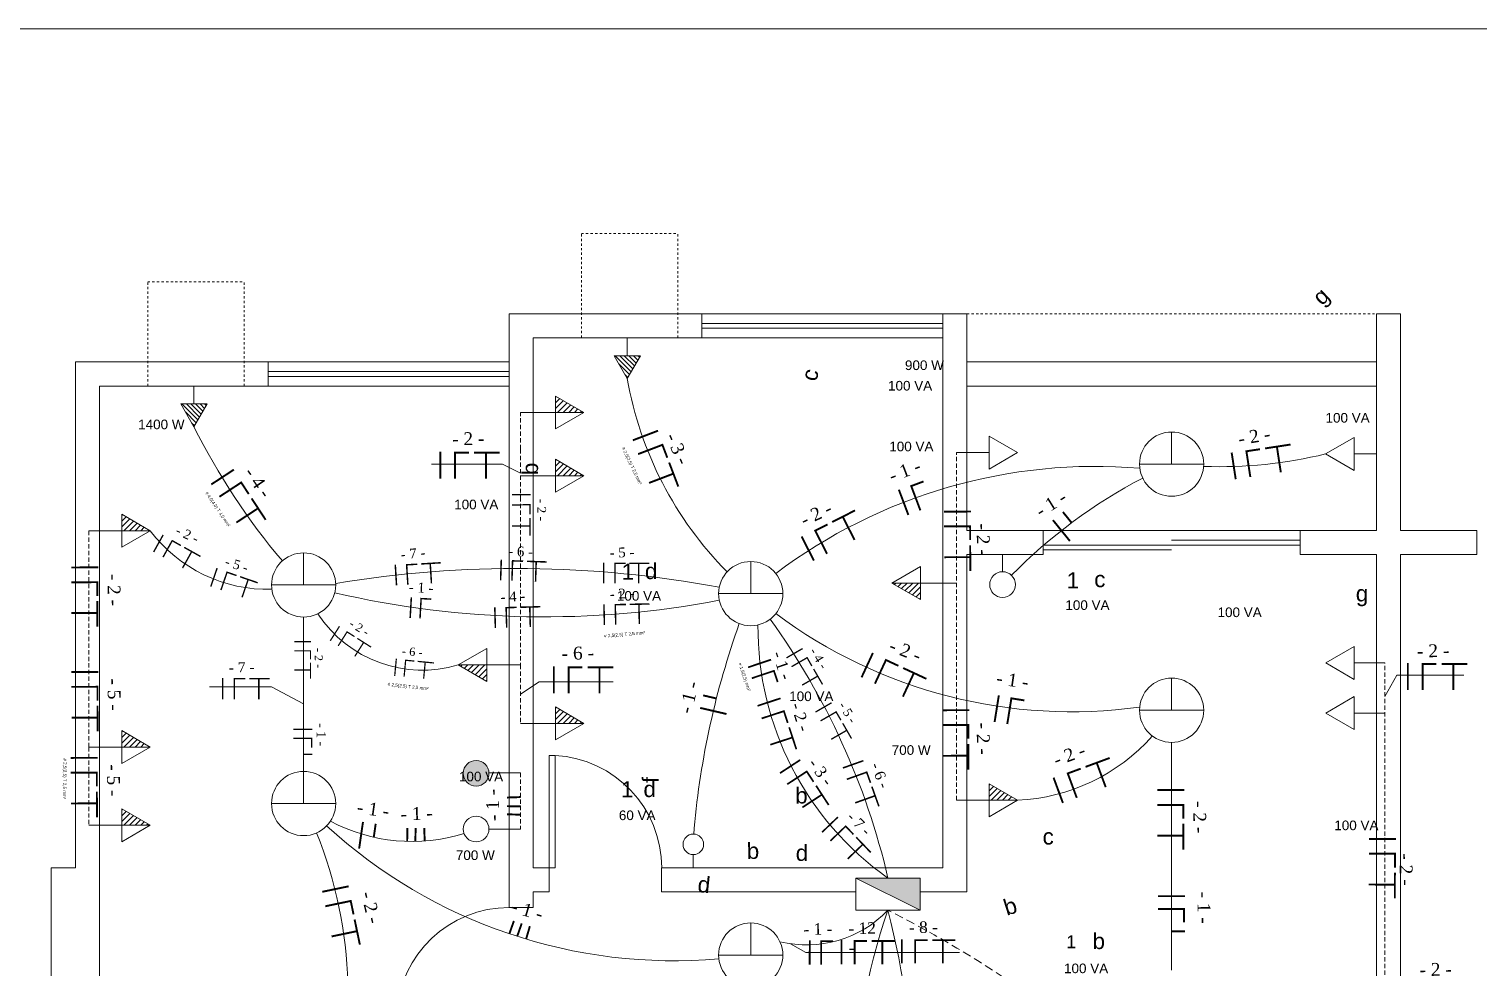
# Model space of a CAD drawing. Header units: millimetres. Extents: x 1661 to 4469, y 2272 to 4832.
# Drawn here: x 1755.9 to 1818.8, y 2440.9 to 2481.6 of the extents above; entities that cross this region are included whole.
import ezdxf

# ---------------------------------------------------------------- set-up
doc = ezdxf.new("R2010")
doc.units = ezdxf.units.MM
doc.header["$LTSCALE"] = 0.25
doc.linetypes.add('DASHED', pattern=[0.75, 0.5, -0.25])
doc.linetypes.add('DASHED2', pattern=[0.375, 0.25, -0.125])
for name, color, linetype in [('3PEÇAS', 7, 'Continuous'), ('_ALVENARIA', 143, 'Continuous'), ('ALVENARIA', 143, 'Continuous'), ('CIRCUITOS', 7, 'Continuous'), ('ESQUADRIAS', 4, 'Continuous'), ('NIVEL', 8, 'Continuous'), ('PEITORIL', 7, 'Continuous'), ('PROJEÇÃO', 8, 'DASHED2')]:
    doc.layers.add(name, color=color, linetype=linetype)
doc.styles.add('ROMANS', font='GOTHIC.TTF')
doc.styles.get("Standard").update_dxf_attribs({"font": 'arial.ttf'})

# ---------------------------------------------------------------- blocks, each defined once
blk = doc.blocks.new('FASNETER')
at = {"layer": 'CIRCUITOS', "const_width": 0.012}
for points in [[(0.006, 0.084), (0.006, -0.084)], [(0.092, 0.078), (0.184, 0.078)], [(0.098, 0.072), (0.098, -0.084)], [(0.216, 0.078), (0.376, 0.078)], [(0.29, 0.072), (0.29, -0.084)]]:
    blk.add_lwpolyline(points, dxfattribs=at)
at = {"layer": 'CIRCUITOS', "lineweight": 15, "style": 'ROMANS'}
for tag, p in [('C', (0.0187, 0.14)), ('B', (0.1975, -0.228))]:
    blk.add_attdef(tag, p, '', height=0.1, dxfattribs=at)

msp = doc.modelspace()

# ---------------------------------------------------------------- hatches: boundary and pattern name
at = {"lineweight": 0, "true_color": 0xffffff}
h = msp.add_hatch(color=7, dxfattribs=at)
h.dxf.hatch_style = 1
h.paths.add_polyline_path([(1775.833, 2449.305, 1), (1774.718, 2449.305, 1)])
at = {"lineweight": 0}
h = msp.add_hatch(color=0, dxfattribs=at)
h.dxf.hatch_style = 1
h.paths.add_polyline_path([(1794.543, 2444.758), (1791.755, 2444.758), (1794.543, 2443.364)])

# ---------------------------------------------------------------- linework, layer by layer
at = {"lineweight": 15}
msp.add_line((1661.278, 2481.618), (1958.278, 2481.618), dxfattribs=at)
at = {"lineweight": 0}
for p, q in [((1781.833, 2467.432), (1781.833, 2468.209)), ((1782.004, 2466.739), (1781.311, 2467.432)), ((1782.076, 2466.864), (1781.508, 2467.432)), ((1782.148, 2466.989), (1781.705, 2467.432)), ((1782.22, 2467.114), (1781.902, 2467.432)), ((1782.292, 2467.239), (1782.1, 2467.432)), ((1782.365, 2467.364), (1782.297, 2467.432)), ((1781.932, 2466.614), (1781.463, 2467.082)), ((1781.859, 2466.489), (1781.733, 2466.616)), ((1763.027, 2465.341), (1763.027, 2466.117)), ((1763.198, 2464.648), (1762.505, 2465.341)), ((1763.271, 2464.773), (1762.703, 2465.341)), ((1763.343, 2464.898), (1762.9, 2465.341)), ((1763.415, 2465.023), (1763.097, 2465.341)), ((1763.487, 2465.148), (1763.294, 2465.341)), ((1763.559, 2465.273), (1763.491, 2465.341)), ((1778.719, 2465.628), (1778.755, 2465.663)), ((1778.719, 2465.381), (1778.911, 2465.573)), ((1778.719, 2465.135), (1779.067, 2465.483)), ((1778.8, 2464.97), (1779.223, 2465.393)), ((1779.047, 2464.97), (1779.38, 2465.302)), ((1763.126, 2464.523), (1762.658, 2464.991)), ((1777.75, 2464.97), (1777.202, 2464.97)), ((1779.956, 2464.97), (1777.75, 2464.97)), ((1779.293, 2464.97), (1779.536, 2465.212)), ((1779.54, 2464.97), (1779.692, 2465.122)), ((1779.786, 2464.97), (1779.848, 2465.032)), ((1763.054, 2464.398), (1762.927, 2464.525)), ((1805.46, 2464.122), (1805.46, 2462.728)), ((1778.719, 2462.883), (1778.755, 2462.919)), ((1778.719, 2462.637), (1778.911, 2462.829)), ((1796.572, 2463.226), (1796.129, 2463.226)), ((1797.537, 2463.226), (1796.572, 2463.226)), ((1813.379, 2463.169), (1814.347, 2463.169)), ((1773.336, 2462.725), (1776.418, 2462.725)), ((1776.418, 2462.725), (1777.202, 2462.335)), ((1777.75, 2462.225), (1777.202, 2462.225)), ((1779.956, 2462.225), (1777.75, 2462.225)), ((1778.719, 2462.391), (1779.067, 2462.738)), ((1778.8, 2462.225), (1779.223, 2462.648)), ((1779.047, 2462.225), (1779.38, 2462.558)), ((1779.293, 2462.225), (1779.536, 2462.468)), ((1779.54, 2462.225), (1779.692, 2462.378)), ((1779.786, 2462.225), (1779.848, 2462.287)), ((1804.065, 2462.728), (1806.854, 2462.728)), ((1759.898, 2460.492), (1759.933, 2460.527)), ((1759.898, 2460.245), (1760.089, 2460.437)), ((1759.898, 2459.999), (1760.246, 2460.347)), ((1759.979, 2459.834), (1760.402, 2460.257)), ((1758.929, 2459.834), (1758.465, 2459.834)), ((1761.134, 2459.834), (1758.929, 2459.834)), ((1760.226, 2459.834), (1760.558, 2460.166)), ((1760.472, 2459.834), (1760.714, 2460.076)), ((1760.718, 2459.834), (1760.871, 2459.986)), ((1767.788, 2458.875), (1767.788, 2457.481)), ((1787.193, 2458.5), (1787.193, 2457.106)), ((1798.121, 2458.056), (1798.121, 2458.798)), ((1766.394, 2457.481), (1769.182, 2457.481)), ((1785.799, 2457.106), (1788.588, 2457.106)), ((1793.321, 2457.567), (1795.526, 2457.567)), ((1793.49, 2457.567), (1793.428, 2457.505)), ((1793.737, 2457.567), (1793.585, 2457.415)), ((1793.983, 2457.567), (1793.741, 2457.325)), ((1794.23, 2457.567), (1793.897, 2457.235)), ((1794.476, 2457.567), (1794.053, 2457.145)), ((1794.557, 2457.402), (1794.21, 2457.054)), ((1794.557, 2457.156), (1794.366, 2456.964)), ((1795.526, 2457.567), (1796.129, 2457.567)), ((1794.557, 2456.909), (1794.522, 2456.874)), ((1774.5, 2454.009), (1776.705, 2454.009)), ((1774.669, 2454.009), (1774.607, 2453.947)), ((1774.916, 2454.009), (1774.763, 2453.857)), ((1775.162, 2454.009), (1774.92, 2453.767)), ((1775.408, 2454.009), (1775.076, 2453.677)), ((1775.655, 2454.009), (1775.232, 2453.587)), ((1776.705, 2454.009), (1777.202, 2454.009)), ((1813.386, 2454.099), (1814.351, 2454.099)), ((1814.351, 2454.099), (1814.709, 2454.099)), ((1775.736, 2453.844), (1775.388, 2453.496)), ((1775.736, 2453.598), (1775.545, 2453.406)), ((1775.736, 2453.351), (1775.701, 2453.316)), ((1805.46, 2453.437), (1805.46, 2452.043)), ((1815.238, 2453.56), (1814.709, 2452.644)), ((1815.238, 2453.56), (1818.148, 2453.56)), ((1763.707, 2453.053), (1766.398, 2453.053)), ((1766.398, 2453.053), (1767.788, 2452.324)), ((1778.006, 2453.276), (1777.202, 2452.74)), ((1778.006, 2453.276), (1781.216, 2453.276)), ((1778.719, 2452.129), (1778.755, 2452.164)), ((1778.719, 2451.882), (1778.911, 2452.074)), ((1777.75, 2451.471), (1777.202, 2451.471)), ((1779.956, 2451.471), (1777.75, 2451.471)), ((1778.719, 2451.636), (1779.067, 2451.984)), ((1778.8, 2451.471), (1779.223, 2451.894)), ((1779.047, 2451.471), (1779.38, 2451.803)), ((1779.293, 2451.471), (1779.536, 2451.713)), ((1779.54, 2451.471), (1779.692, 2451.623)), ((1779.786, 2451.471), (1779.848, 2451.533)), ((1804.065, 2452.043), (1806.854, 2452.043)), ((1813.382, 2451.92), (1814.347, 2451.92)), ((1814.347, 2451.92), (1814.709, 2451.92)), ((1759.898, 2451.102), (1759.933, 2451.137)), ((1759.898, 2450.855), (1760.089, 2451.047)), ((1759.898, 2450.609), (1760.246, 2450.957)), ((1759.979, 2450.443), (1760.402, 2450.866)), ((1758.929, 2450.443), (1758.465, 2450.443)), ((1761.134, 2450.443), (1758.929, 2450.443)), ((1760.226, 2450.443), (1760.558, 2450.776)), ((1760.472, 2450.443), (1760.714, 2450.686)), ((1760.718, 2450.443), (1760.871, 2450.596)), ((1767.788, 2449.387), (1767.788, 2447.993)), ((1775.833, 2449.325), (1776.705, 2449.325)), ((1797.54, 2448.795), (1797.576, 2448.83)), ((1797.54, 2448.549), (1797.732, 2448.74)), ((1797.54, 2448.302), (1797.888, 2448.65)), ((1797.622, 2448.137), (1798.045, 2448.56)), ((1797.868, 2448.137), (1798.201, 2448.469)), ((1798.115, 2448.137), (1798.357, 2448.379)), ((1798.361, 2448.137), (1798.513, 2448.289)), ((1759.898, 2447.707), (1759.933, 2447.742)), ((1766.394, 2447.993), (1769.182, 2447.993)), ((1796.572, 2448.137), (1796.129, 2448.137)), ((1798.777, 2448.137), (1796.572, 2448.137)), ((1758.929, 2447.049), (1758.465, 2447.049)), ((1761.134, 2447.049), (1758.929, 2447.049)), ((1759.898, 2447.46), (1760.089, 2447.652)), ((1759.898, 2447.214), (1760.246, 2447.562)), ((1759.979, 2447.049), (1760.402, 2447.472)), ((1760.226, 2447.049), (1760.558, 2447.381)), ((1760.472, 2447.049), (1760.714, 2447.291)), ((1760.718, 2447.049), (1760.871, 2447.201)), ((1760.965, 2447.049), (1761.027, 2447.111)), ((1775.833, 2446.886), (1776.705, 2446.886)), ((1784.701, 2445.776), (1784.701, 2445.205)), ((1791.755, 2444.758), (1794.543, 2443.364)), ((1787.193, 2442.811), (1787.193, 2441.417)), ((1785.799, 2441.417), (1788.588, 2441.417)), ((1789.584, 2441.52), (1788.912, 2441.908)), ((1789.584, 2441.52), (1794.245, 2441.52)), ((1794.245, 2441.52), (1795.84, 2441.52)), ((1795.84, 2441.52), (1796.255, 2441.52))]:
    msp.add_line(p, q, dxfattribs=at)
at = {"color": 6, "linetype": 'DASHED2', "lineweight": 0, "ltscale": 3}
for p, q in [((1777.202, 2463.378), (1777.202, 2464.97)), ((1777.202, 2463.378), (1777.202, 2461.292)), ((1796.129, 2450.775), (1796.129, 2463.226)), ((1777.202, 2461.292), (1777.202, 2454.009)), ((1758.465, 2450.443), (1758.465, 2459.834)), ((1777.202, 2454.009), (1777.202, 2451.471)), ((1814.709, 2439.986), (1814.709, 2454.099)), ((1758.465, 2450.443), (1758.465, 2447.049)), ((1796.129, 2448.137), (1796.129, 2450.775)), ((1777.202, 2449.325), (1777.202, 2446.886))]:
    msp.add_line(p, q, dxfattribs=at)
at = {"color": 7, "lineweight": 0, "true_color": 0xffffff}
for p, q in [((1798.121, 2458.056), (1798.121, 2458.798)), ((1784.701, 2445.776), (1784.701, 2445.205))]:
    msp.add_line(p, q, dxfattribs=at)
at = {"color": 6, "lineweight": 0}
for p, q in [((1767.788, 2456.086), (1767.788, 2449.387)), ((1805.46, 2450.649), (1805.46, 2440.765))]:
    msp.add_line(p, q, dxfattribs=at)
at = {"lineweight": 0}
for points in [[(1782.404, 2467.432), (1781.262, 2467.432), (1781.833, 2466.443)], [(1763.598, 2465.341), (1762.456, 2465.341), (1763.027, 2464.351)], [(1778.719, 2465.684), (1778.719, 2464.256), (1779.956, 2464.97)], [(1797.537, 2463.94), (1797.537, 2462.512), (1798.773, 2463.226)], [(1813.379, 2462.455), (1813.379, 2463.883), (1812.142, 2463.169)], [(1778.719, 2462.939), (1778.719, 2461.511), (1779.956, 2462.225)], [(1759.898, 2460.548), (1759.898, 2459.12), (1761.134, 2459.834)], [(1794.557, 2456.854), (1794.557, 2458.281), (1793.321, 2457.567)], [(1775.736, 2453.296), (1775.736, 2454.723), (1774.5, 2454.009)], [(1813.386, 2453.385), (1813.386, 2454.813), (1812.15, 2454.099)], [(1778.719, 2452.185), (1778.719, 2450.757), (1779.956, 2451.471)], [(1813.382, 2451.206), (1813.382, 2452.634), (1812.146, 2451.92)], [(1759.898, 2451.157), (1759.898, 2449.73), (1761.134, 2450.443)], [(1797.54, 2448.851), (1797.54, 2447.423), (1798.777, 2448.137)], [(1759.898, 2447.763), (1759.898, 2446.335), (1761.134, 2447.049)], [(1791.755, 2444.758), (1791.755, 2444.758), (1791.755, 2443.364), (1791.755, 2443.364)], [(1791.755, 2444.758), (1794.543, 2444.758), (1794.543, 2444.758), (1791.755, 2444.758)], [(1794.543, 2443.364), (1794.543, 2443.364), (1794.543, 2444.758), (1794.543, 2444.758)], [(1791.755, 2443.364), (1794.543, 2443.364), (1794.543, 2443.364), (1791.755, 2443.364)]]:
    msp.add_lwpolyline(points, close=True, dxfattribs=at)
at = {"color": 6, "lineweight": 0}
msp.add_lwpolyline([(1784.738, 2446.917), (1784.725, 2446.667)], dxfattribs=at)
at = {"color": 7, "lineweight": 0, "true_color": 0xffffff}
for centre, radius in [((1805.46, 2462.728), 1.394), ((1767.788, 2457.481), 1.394), ((1787.193, 2457.106), 1.394), ((1798.121, 2457.498), 0.558), ((1805.46, 2452.043), 1.394), ((1784.701, 2446.222), 0.446), ((1787.193, 2441.417), 1.394)]:
    msp.add_circle(centre, radius, dxfattribs=at)
at = {"lineweight": 0}
for centre, radius in [((1805.46, 2462.728), 1.394), ((1767.788, 2457.481), 1.394), ((1787.193, 2457.106), 1.394), ((1798.121, 2457.498), 0.558), ((1805.46, 2452.043), 1.394), ((1775.275, 2449.305), 0.558), ((1767.788, 2447.993), 1.394), ((1775.275, 2446.886), 0.558), ((1784.701, 2446.222), 0.446), ((1787.193, 2441.417), 1.394)]:
    msp.add_circle(centre, radius, dxfattribs=at)
at = {"color": 6, "lineweight": 0}
for centre, radius, start, end in [((1797.399, 2469.173), 15.804, 189.94909, 224.72118), ((1789.437, 2477.566), 29.531, 206.58302, 220.15083), ((1807.538, 2482.085), 19.468, 267.97397, 283.67872), ((1802.162, 2439.583), 23.046, 85.234, 127.03778), ((1814.686, 2442.02), 22.67, 117.53927, 135.53387), ((1766.241, 2463.69), 6.399, 217.05558, 271.48431), ((1777.032, 2410.389), 47.81, 79.39967, 99.45159), ((1778.243, 2496.303), 40.205, 256.91431, 280.87546), ((1772.95, 2459.236), 5.452, 213.47679, 286.51889), ((1762.741, 2437.702), 31.216, 13.06516, 35.87547), ((1801.105, 2473.407), 21.43, 233.24981, 277.96051), ((1820.467, 2443.699), 35.873, 160.27969, 174.85232), ((1800.838, 2455.649), 13.332, 179.5766, 234.77871), ((1798.397, 2456.456), 8.328, 272.61618, 318.399), ((1772.481, 2453.863), 7.516, 242.00206, 287.5712), ((1750.695, 2439.653), 19.02, 341.44216, 21.80908), ((1783.859, 2463.498), 22.331, 227.55046, 275.00908), ((1789.62, 2446.739), 4.883, 256.27612, 316.27612), ((1816.707, 2435.097), 24.966, 160.6629, 200.13759), ((1751.025, 2432.803), 43.428, 351.76571, 14.07421)]:
    msp.add_arc(centre, radius, start, end, dxfattribs=at)
at = {"color": 7, "lineweight": 0}
for start, end in [(0, 180), (180, 0)]:
    msp.add_arc((1775.275, 2449.305), 0.558, start, end, dxfattribs=at)
at = {"color": 6, "linetype": 'DASHED', "lineweight": 0, "ltscale": 3}
msp.add_arc((1770.717, 2398.943), 49.764, 21.56899, 63.20674, dxfattribs=at)
at = {"layer": '3PEÇAS', "color": 7, "lineweight": 0, "true_color": 0xffffff}
for p, q in [((1775.833, 2449.325), (1776.705, 2449.325)), ((1775.833, 2446.886), (1776.705, 2446.886))]:
    msp.add_line(p, q, dxfattribs=at)
at = {"layer": '3PEÇAS', "lineweight": 0}
for p, q in [((1776.705, 2449.325), (1777.202, 2449.325)), ((1776.705, 2446.886), (1777.202, 2446.886))]:
    msp.add_line(p, q, dxfattribs=at)
at = {"layer": '3PEÇAS', "color": 7, "lineweight": 0, "true_color": 0xffffff}
for centre, radius in [((1767.788, 2447.993), 1.394), ((1775.275, 2446.886), 0.558)]:
    msp.add_circle(centre, radius, dxfattribs=at)
at = {"layer": '_ALVENARIA', "lineweight": 0}
for p, q in [((1776.705, 2443.48), (1776.705, 2469.254)), ((1776.705, 2469.254), (1785.07, 2469.254)), ((1795.526, 2445.205), (1795.526, 2469.254)), ((1796.572, 2469.254), (1795.526, 2469.254)), ((1796.572, 2459.844), (1796.572, 2469.254)), ((1814.347, 2469.254), (1814.347, 2459.844)), ((1814.347, 2469.254), (1815.393, 2469.254)), ((1815.393, 2469.254), (1815.393, 2459.844)), ((1777.75, 2445.205), (1777.75, 2468.209)), ((1777.75, 2468.209), (1785.07, 2468.209)), ((1757.884, 2467.163), (1757.884, 2445.205)), ((1766.249, 2467.163), (1757.884, 2467.163)), ((1758.929, 2466.117), (1758.929, 2437.92)), ((1758.929, 2466.117), (1766.249, 2466.117)), ((1796.572, 2459.844), (1799.883, 2459.844)), ((1814.347, 2459.844), (1811.036, 2459.844)), ((1815.393, 2459.844), (1818.704, 2459.844)), ((1796.572, 2444.159), (1796.572, 2458.798)), ((1796.572, 2458.798), (1799.883, 2458.798)), ((1814.347, 2458.798), (1811.036, 2458.798)), ((1814.347, 2458.798), (1814.347, 2428.475)), ((1815.393, 2458.798), (1815.393, 2428.475)), ((1815.393, 2458.798), (1818.704, 2458.798)), ((1756.838, 2445.205), (1757.884, 2445.205)), ((1777.75, 2445.205), (1778.448, 2445.205)), ((1783.327, 2445.205), (1795.526, 2445.205)), ((1777.75, 2443.48), (1777.75, 2444.159)), ((1777.75, 2444.159), (1778.448, 2444.159)), ((1783.327, 2444.159), (1786.938, 2444.159)), ((1786.938, 2444.159), (1791.755, 2444.159)), ((1794.558, 2444.159), (1796.572, 2444.159))]:
    msp.add_line(p, q, dxfattribs=at)
at = {"layer": 'ALVENARIA', "lineweight": 0}
for p, q in [((1785.07, 2469.254), (1785.07, 2468.209)), ((1766.249, 2467.163), (1766.249, 2466.117)), ((1799.883, 2459.844), (1799.883, 2458.798)), ((1811.036, 2459.844), (1811.036, 2458.798)), ((1818.704, 2459.844), (1818.704, 2458.798)), ((1756.838, 2440.325), (1756.838, 2445.205)), ((1778.448, 2445.205), (1778.448, 2444.159)), ((1783.327, 2445.205), (1783.327, 2444.159)), ((1777.75, 2443.48), (1776.705, 2443.48))]:
    msp.add_line(p, q, dxfattribs=at)
at = {"layer": 'CIRCUITOS', "lineweight": 0}
for points, const_width in [([(1793.622, 2461.618), (1794.034, 2460.522)], 0.0837), ([(1794.144, 2461.814), (1794.556, 2460.718)], 0.0837), ([(1794.172, 2461.78), (1794.694, 2461.976)], 0.0837), ([(1800.307, 2460.299), (1801.045, 2459.389)], 0.0837), ([(1800.741, 2460.65), (1801.109, 2460.195)], 0.0837), ([(1772.463, 2456.947), (1772.412, 2456.051)], 0.0641), ([(1772.89, 2456.923), (1772.839, 2456.027)], 0.0641), ([(1772.898, 2456.89), (1773.325, 2456.866)], 0.0641), ([(1788.076, 2454.241), (1787.079, 2453.906)], 0.0751), ([(1788.235, 2453.766), (1787.239, 2453.431)], 0.0751), ([(1788.203, 2453.742), (1788.363, 2453.268)], 0.0751), ([(1785.127, 2452.689), (1785.697, 2452.556)], 0.0837), ([(1797.961, 2452.69), (1797.777, 2451.533)], 0.0837), ([(1785, 2452.146), (1786.141, 2451.88)], 0.0837), ([(1798.512, 2452.602), (1798.327, 2451.445)], 0.0837), ([(1798.519, 2452.558), (1799.07, 2452.47)], 0.0837), ([(1768.172, 2451.22), (1767.348, 2451.221)], 0.0589), ([(1768.172, 2450.827), (1767.347, 2450.828)], 0.0589), ([(1768.142, 2450.818), (1768.142, 2450.425)], 0.0589), ([(1768.17, 2450.13), (1767.758, 2450.128)], 0.0589), ([(1776.617, 2448.253), (1777.202, 2448.274)], 0.0837), ([(1776.617, 2447.88), (1777.202, 2447.868)], 0.0837), ([(1770.365, 2447.196), (1770.197, 2446.037)], 0.0837), ([(1770.917, 2447.115), (1770.833, 2446.536)], 0.0837), ([(1776.621, 2447.524), (1777.206, 2447.511)], 0.0837), ([(1772.294, 2446.931), (1772.281, 2446.346)], 0.0837), ([(1772.65, 2446.936), (1772.637, 2446.35)], 0.0837), ([(1773.022, 2446.936), (1773.044, 2446.35)], 0.0837), ([(1806.04, 2443.973), (1804.869, 2443.973)], 0.0837), ([(1806.04, 2443.415), (1804.869, 2443.415)], 0.0837), ([(1805.998, 2443.401), (1805.998, 2442.843)], 0.0837), ([(1776.915, 2442.896), (1776.719, 2442.345)], 0.0837), ([(1777.254, 2442.788), (1777.059, 2442.237)], 0.0837), ([(1777.608, 2442.671), (1777.444, 2442.109)], 0.0837), ([(1789.753, 2442.056), (1789.751, 2441.005)], 0.0751), ([(1790.254, 2442.054), (1790.251, 2441.003)], 0.0751), ([(1790.266, 2442.017), (1790.767, 2442.016)], 0.0751), ([(1806.045, 2442.448), (1805.46, 2442.451)], 0.0837)]:
    msp.add_lwpolyline(points, dxfattribs=dict(at, const_width=const_width))
at = {"layer": 'ESQUADRIAS', "lineweight": 0}
for p, q in [((1785.07, 2468.836), (1795.526, 2468.836)), ((1785.07, 2468.627), (1795.526, 2468.627)), ((1766.249, 2466.745), (1776.705, 2466.745)), ((1766.249, 2466.536), (1776.705, 2466.536)), ((1811.036, 2459.216), (1799.883, 2459.216)), ((1805.46, 2459.007), (1799.883, 2459.007)), ((1811.036, 2459.425), (1805.46, 2459.425)), ((1778.448, 2445.205), (1778.448, 2450.084)), ((1778.448, 2450.084), (1778.709, 2450.084)), ((1778.709, 2450.084), (1778.709, 2445.205)), ((1778.709, 2445.205), (1778.448, 2445.205))]:
    msp.add_line(p, q, dxfattribs=at)
at = {"layer": 'ESQUADRIAS', "color": 1, "lineweight": 0}
for centre, start, end in [((1778.448, 2445.205), 0, 86.92911), ((1776.705, 2438.6), 90, 176.92911)]:
    msp.add_arc(centre, 4.88, start, end, dxfattribs=at)
at = {"layer": 'NIVEL', "lineweight": 0}
msp.add_line((1811.036, 2459.844), (1799.883, 2459.844), dxfattribs=at)
at = {"layer": 'PEITORIL', "lineweight": 0}
for p, q in [((1785.07, 2469.254), (1795.526, 2469.254)), ((1785.07, 2468.209), (1795.526, 2468.209)), ((1766.249, 2467.163), (1776.705, 2467.163)), ((1814.347, 2467.163), (1796.572, 2467.163)), ((1766.249, 2466.117), (1776.705, 2466.117)), ((1814.347, 2466.117), (1796.572, 2466.117))]:
    msp.add_line(p, q, dxfattribs=at)
at = {"layer": 'PROJEÇÃO', "lineweight": 0, "ltscale": 0.5}
for p, q in [((1779.842, 2468.209), (1779.842, 2472.74)), ((1779.842, 2472.74), (1784.024, 2472.74)), ((1784.024, 2468.209), (1784.024, 2472.74)), ((1761.02, 2466.117), (1761.02, 2470.648)), ((1761.02, 2470.648), (1765.203, 2470.648)), ((1765.203, 2466.117), (1765.203, 2470.648)), ((1796.572, 2469.254), (1814.347, 2469.254))]:
    msp.add_line(p, q, dxfattribs=at)

# ---------------------------------------------------------------- block references
at = {"lineweight": 0}
for p, xscale, yscale, zscale, rotation in [((1782.608, 2464.009), 6.970845982612929, 6.970845982612929, 6.970845982612929, 290.8577326081599), ((1808.112, 2462.645), 6.970845982612929, 6.970845982612929, 6.970845982612929, 8.669487796860128), ((1773.678, 2462.682), 6.970845982612929, 6.970845982612929, 6.970845982612929, 0.005785280904053362), ((1764.249, 2462.203), 6.970845982612928, 6.970845982612928, 6.970845982612928, 303.2377466773098), ((1777.233, 2461.431), 4.803677387915226, 4.803677387915226, 4.803677387915226, 270.1647680140792), ((1789.63, 2459.045), 6.970845982612929, 6.970845982612929, 6.970845982612929, 26.9461759232649), ((1796.169, 2460.71), 6.970845982612931, 6.970845982612931, 6.970845982612931, 270.1729176631985), ((1761.46, 2459.301), 5.052363311932946, 5.052363311932946, 5.052363311932946, 330.8607305930745), ((1771.762, 2457.907), 5.342883654309187, 5.342883654309187, 5.342883654309187, 3.519563488574037), ((1776.32, 2458.129), 5.342883654309188, 5.342883654309188, 5.342883654309188, 358.1356326002118), ((1780.777, 2458.001), 5.342883654309186, 5.342883654309186, 5.342883654309186, 0.005785280904053362), ((1758.289, 2458.284), 6.970845982612928, 6.970845982612928, 6.970845982612928, 270.1647680140792), ((1763.868, 2457.822), 5.052363311932944, 5.052363311932944, 5.052363311932944, 341.0503198134857), ((1776.065, 2456.066), 5.342883654309189, 5.342883654309189, 5.342883654309189, 1.575233756691841), ((1780.8, 2456.198), 5.342883654309193, 5.342883654309193, 5.342883654309193, 1.26354121788399), ((1769.121, 2455.386), 4.444351951186064, 4.444351951186064, 4.444351951186064, 327.5649534096244), ((1767.745, 2455.048), 4.342125015347988, 4.342125015347988, 4.342125015347988, 270.1647680140792), ((1789.079, 2454.544), 4.80730243600382, 4.80730243600382, 4.80730243600382, 300.0057852809249), ((1792.212, 2454.019), 6.970845982612929, 6.970845982612929, 6.970845982612929, 335.0597622194643), ((1771.75, 2453.91), 4.444351951186066, 4.444351951186066, 4.444351951186066, 354.5328925107391), ((1778.607, 2453.359), 6.970845982612929, 6.970845982612929, 6.970845982612929, 0.005785280904053362), ((1815.669, 2453.502), 6.970845982612929, 6.970845982612929, 6.970845982612929, 0.005785280904053362), ((1758.295, 2453.743), 6.970845982612928, 6.970845982612928, 6.970845982612928, 270.1647680140792), ((1764.243, 2452.983), 5.518921933391493, 5.518921933391493, 5.518921933391493, 0.005785280904053363), ((1787.977, 2452.434), 6.255034685181242, 6.255034685181242, 6.255034685181242, 288.1444380580016), ((1790.339, 2452.192), 4.807302436003821, 4.807302436003821, 4.807302436003821, 300.0057852810379), ((1796.088, 2452.088), 6.970845982612928, 6.970845982612928, 6.970845982612928, 270.1647680140792), ((1758.266, 2450.019), 6.970845982612928, 6.970845982612928, 6.970845982612928, 270.1647680140792), ((1788.881, 2449.631), 6.255034685181238, 6.255034685181238, 6.255034685181238, 303.1959342531628), ((1791.626, 2449.727), 5.650806994689934, 5.650806994689934, 5.650806994689934, 289.6153949366543), ((1800.5, 2448.553), 6.970845982612929, 6.970845982612929, 6.970845982612929, 20.27483838419582), ((1805.428, 2448.618), 6.970845982612929, 6.970845982612929, 6.970845982612929, 270.0251207895321), ((1790.611, 2447.103), 5.650806994689934, 5.650806994689934, 5.650806994689934, 313.7569483072642), ((1814.609, 2446.498), 6.970845982612932, 6.970845982612932, 6.970845982612932, 269.8682954211855), ((1769.161, 2444.322), 6.970845982612929, 6.970845982612929, 6.970845982612929, 281.7863110618763), ((1791.091, 2441.538), 6.255854779131289, 6.255854779131289, 6.255854779131289, 0.005785280904053362), ((1793.717, 2441.579), 6.255854779131289, 6.255854779131289, 6.255854779131289, 0.005785280904053362)]:
    msp.add_blockref('FASNETER', p, dxfattribs=dict(at, xscale=xscale, yscale=yscale, zscale=zscale, rotation=rotation))

# ---------------------------------------------------------------- texts
note = msp.add_mtext_dynamic_manual_height_columns('{\\H0.05x;g\\P}', width=2, gutter_width=12.5, heights=[0.102, 0], dxfattribs=dict(at, insert=(1801.011, 2460.074), char_height=13.9417, attachment_point=1, rotation=43.65104))
for column, words in zip(note.columns.linked_columns, ['\\P']):
    column.text = words
note = msp.add_mtext_dynamic_manual_height_columns('900 W\\P', width=2, gutter_width=12.5, heights=[0.102, 0], dxfattribs=dict(at, insert=(1779.387, 2467.23), char_height=0.4183, attachment_point=1))
note = msp.add_mtext_dynamic_manual_height_columns('{\\H0.05x;c\\P}', width=2, gutter_width=12.5, heights=[0.102, 0], dxfattribs=dict(at, insert=(1785.751, 2452.412), char_height=13.9417, attachment_point=1, rotation=75.58017))
for column, words in zip(note.columns.linked_columns, ['\\P']):
    column.text = words
note = msp.add_mtext_dynamic_manual_height_columns('100 VA\\P', width=2, gutter_width=12.5, heights=[0.102, 0], dxfattribs=dict(at, insert=(1778.652, 2466.34), char_height=0.4183, attachment_point=1))
at = {"lineweight": 0, "insert": (1760.606, 2464.66), "char_height": 0.4183, "attachment_point": 1}
msp.add_mtext_dynamic_manual_height_columns('1400 W', width=2, gutter_width=12.5, heights=[0.102], dxfattribs=at)
at = {"lineweight": 0}
note = msp.add_mtext_dynamic_manual_height_columns('100 VA\\P', width=2, gutter_width=12.5, heights=[0.102, 0], dxfattribs=dict(at, insert=(1797.639, 2464.947), char_height=0.4183, attachment_point=1))
at = {"lineweight": 0, "attachment_point": 1}
for s, insert, char_height, rotation in [('{\\fTimes New Roman|b0|i0|c0|p18;- 2 -}', (1774.226, 2464.097), 0.55767, 1.25696), ('{\\fTimes New Roman|b0|i0|c0|p18;- 2 -}', (1808.303, 2464.093), 0.55767, 9.8152), ('{\\fTimes New Roman|b0|i0|c0|p18;- 3 -}', (1783.999, 2464.153), 0.55767, 293.59996), ('{\\fTimes New Roman|b0|i0|c0|p18;- 4 -}', (1765.649, 2462.674), 0.55767, 304.46948), ('{\\fTimes New Roman|b0|i0|c0|p18;- 1 -}', (1793.121, 2462.454), 0.55767, 20.86737), ('{\\fTimes New Roman|b0|i0|c0|p18;- 2 -}', (1778.301, 2461.227), 0.38429, 271.25696), ('{\\fTimes New Roman|b0|i0|c0|p18;- 1 -}', (1799.477, 2460.87), 0.55767, 32.03002), ('{\\fTimes New Roman|b0|i0|c0|p18;- 2 -}', (1789.275, 2460.519), 0.55767, 25.41315), ('{\\fTimes New Roman|b0|i0|c0|p18;- 2 -}', (1762.366, 2460.074), 0.40419, 335.06317), ('{\\fTimes New Roman|b0|i0|c0|p18;- 2 -}', (1797.55, 2460.16), 0.55767, 271.25696), ('{\\fTimes New Roman|b0|i0|c0|p18;- 7 -}', (1771.98, 2459.018), 0.42743, 4.7513), ('{\\fTimes New Roman|b0|i0|c0|p18;- 6 -}', (1776.677, 2459.169), 0.42743, 358.05958), ('{\\fTimes New Roman|b0|i0|c0|p18;- 5 -}', (1781.064, 2459.097), 0.42743, 1.23752), ('{\\fTimes New Roman|b0|i0|c0|p18;- 5 -}', (1764.461, 2458.714), 0.40419, 342.28206), ('{\\fTimes New Roman|b0|i0|c0|p18;- 2 -}', (1759.825, 2457.974), 0.55767, 271.25696), ('{\\fTimes New Roman|b0|i0|c0|p18;- 1 -}', (1772.363, 2457.607), 0.42743, 357.33773), ('{\\fTimes New Roman|b0|i0|c0|p18;- 4 -}', (1776.322, 2457.169), 0.42743, 2.80697), ('{\\fTimes New Roman|b0|i0|c0|p18;- 2 -}', (1781.062, 2457.299), 0.42743, 2.49528), ('{\\fTimes New Roman|b0|i0|c0|p18;- 2 -}', (1769.916, 2456.013), 0.35555, 329.0221), ('{\\fTimes New Roman|b0|i0|c0|p18;- 2 -}', (1768.611, 2454.75), 0.34737, 271.25696), ('{\\fTimes New Roman|b0|i0|c0|p18;- 6 -}', (1772.074, 2454.795), 0.35555, 355.76463), ('{\\fTimes New Roman|b0|i0|c0|p18;- 6 -}', (1778.981, 2454.789), 0.55767, 1.23752), ('{\\fTimes New Roman|b0|i0|c0|p18;- 4 -}', (1790.062, 2454.813), 0.38458, 301.23752), ('{\\fTimes New Roman|b0|i0|c0|p18;- 2 -}', (1793.352, 2455.152), 0.55767, 338.71355), ('{\\fTimes New Roman|b0|i0|c0|p18;- 2 -}', (1816.104, 2454.89), 0.55767, 1.25696), ('{\\fTimes New Roman|b0|i0|c0|p18;- 7 -}', (1764.539, 2454.115), 0.44151, 1.23752), ('{\\fTimes New Roman|b0|i0|c0|p18;- 1 -}', (1788.596, 2454.671), 0.5004, 288.76344), ('{\\fTimes New Roman|b0|i0|c0|p18;- 5 -}', (1759.831, 2453.433), 0.55767, 271.25696), ('{\\fTimes New Roman|b0|i0|c0|p18;- 1 -}', (1797.902, 2453.73), 0.55767, 351.84694), ('{\\fTimes New Roman|b0|i0|c0|p18;- 1 -}', (1784.064, 2451.996), 0.55767, 75.86922), ('{\\fTimes New Roman|b0|i0|c0|p18;- 2 -}', (1789.411, 2452.427), 0.5004, 286.76886), ('{\\fTimes New Roman|b0|i0|c0|p18;- 5 -}', (1791.321, 2452.462), 0.38458, 301.23752), ('{\\fTimes New Roman|b0|i0|c0|p18;- 1 -}', (1768.748, 2451.48), 0.39264, 270.28588), ('{\\fTimes New Roman|b0|i0|c0|p18;- 2 -}', (1797.55, 2451.519), 0.55767, 271.25696), ('{\\fTimes New Roman|b0|i0|c0|p18;- 2 -}', (1800.263, 2450.125), 0.55767, 20.39324), ('{\\fTimes New Roman|b0|i0|c0|p18;- 5 -}', (1759.802, 2449.709), 0.55767, 271.25696), ('{\\fTimes New Roman|b0|i0|c0|p18;- 3 -}', (1790.072, 2450.025), 0.5004, 305.93816), ('{\\fTimes New Roman|b0|i0|c0|p18;- 6 -}', (1792.819, 2449.83), 0.45206, 290.84713), ('{\\fTimes New Roman|b0|i0|c0|p18;- 1 -}', (1775.737, 2447.213), 0.55767, 92.12374), ('{\\fTimes New Roman|b0|i0|c0|p18;- 1 -}', (1770.155, 2448.127), 0.55767, 351.86389), ('{\\fTimes New Roman|b0|i0|c0|p18;- 1 -}', (1771.982, 2447.816), 0.55767, 2.12374), ('{\\fTimes New Roman|b0|i0|c0|p18;- 2 -}', (1806.944, 2448.108), 0.55767, 271.25696), ('{\\fTimes New Roman|b0|i0|c0|p18;- 7 -}', (1791.657, 2447.686), 0.45206, 314.98868), ('{\\fTimes New Roman|b0|i0|c0|p18;- 2 -}', (1815.903, 2445.837), 0.55767, 271.25696), ('{\\fTimes New Roman|b0|i0|c0|p18;- 2 -}', (1770.814, 2444.231), 0.55767, 283.50063), ('{\\fTimes New Roman|b0|i0|c0|p18;- 1 -}', (1807.134, 2444.181), 0.55767, 271.08631), ('{\\fTimes New Roman|b0|i0|c0|p18;- 1 -}', (1776.898, 2443.834), 0.55767, 343.77205), ('{\\fTimes New Roman|b0|i0|c0|p18;- 1 -}', (1789.471, 2442.786), 0.50047, 1.23752), ('{\\fTimes New Roman|b0|i0|c0|p18;- 12 -}', (1791.426, 2442.821), 0.50047, 1.23752), ('{\\fTimes New Roman|b0|i0|c0|p18;- 8 -}', (1794.052, 2442.862), 0.50047, 1.23752), ('{\\fTimes New Roman|b0|i0|c0|p18;- 2 -}', (1816.21, 2441.058), 0.55767, 1.25696)]:
    msp.add_mtext_dynamic_manual_height_columns(s, width=1.36114, gutter_width=1.899, heights=[0], dxfattribs=dict(at, insert=insert, char_height=char_height, rotation=rotation))
at = {"color": 3, "lineweight": 0, "char_height": 0.13942, "attachment_point": 1}
for s, insert, rotation in [('# 2,5(2,5) T 2,5 mm²', (1781.719, 2463.482), 295.29823), ('# 4,0(4,0) T 4,0 mm²', (1763.626, 2461.549), 303.83274), ('# 2,5(2,5) T 2,5 mm²', (1780.825, 2455.337), 4.807), ('# 1,5(2,5) mm²', (1786.79, 2454.11), 288.70044), ('# 2,5(2,5) T 2,5 mm²', (1771.452, 2453.24), 353.8172), ('# 2,5(2,5) T 2,5 mm²', (1757.506, 2449.954), 269.12829)]:
    msp.add_mtext_dynamic_manual_height_columns(s, width=2, gutter_width=12.5, heights=[0.102], dxfattribs=dict(at, insert=insert, rotation=rotation))
at = {"lineweight": 0}
note = msp.add_mtext_dynamic_manual_height_columns('100 VA\\P', width=2, gutter_width=12.5, heights=[0.102, 0], dxfattribs=dict(at, insert=(1778.706, 2463.703), char_height=0.4183, attachment_point=1))
note = msp.add_mtext_dynamic_manual_height_columns('{\\H0.05x;b}\\P', width=2, gutter_width=12.5, heights=[0.102, 0], dxfattribs=dict(at, insert=(1777.476, 2447.745), char_height=13.94169, attachment_point=1, rotation=90.8145))
for column, words in zip(note.columns.linked_columns, ['\\P']):
    column.text = words
note = msp.add_mtext_dynamic_manual_height_columns('100 VA\\P', width=2, gutter_width=12.5, heights=[0.102, 0], dxfattribs=dict(at, insert=(1759.823, 2461.185), char_height=0.4183, attachment_point=1))
note = msp.add_mtext_dynamic_manual_height_columns('{\\H0.05x;1\\P}', width=2, gutter_width=12.5, heights=[0.102, 0], dxfattribs=dict(at, insert=(1767.088, 2458.408), char_height=13.9417, attachment_point=1))
for column, words in zip(note.columns.linked_columns, ['{\\H0.05x;\\P}\\P']):
    column.text = words
note = msp.add_mtext_dynamic_manual_height_columns('{\\H0.05x;d\\P}', width=2, gutter_width=12.5, heights=[0.102, 0], dxfattribs=dict(at, insert=(1768.099, 2458.434), char_height=13.9417, attachment_point=1))
for column, words in zip(note.columns.linked_columns, ['{\\H0.05x;\\P}\\P']):
    column.text = words
note = msp.add_mtext_dynamic_manual_height_columns('{\\H0.05x;1\\P}', width=2, gutter_width=12.5, heights=[0.102, 0], dxfattribs=dict(at, insert=(1786.4, 2458.03), char_height=13.9417, attachment_point=1))
for column, words in zip(note.columns.linked_columns, ['{\\H0.05x;\\P}\\P']):
    column.text = words
note = msp.add_mtext_dynamic_manual_height_columns('{\\H0.05x;c\\P}', width=2, gutter_width=12.5, heights=[0.102, 0], dxfattribs=dict(at, insert=(1787.601, 2458.081), char_height=13.9417, attachment_point=1))
for column, words in zip(note.columns.linked_columns, ['{\\H0.05x;\\P}\\P']):
    column.text = words
note = msp.add_mtext_dynamic_manual_height_columns('{\\H0.030003x;100 VA\\H1.6665x;\\P}', width=2, gutter_width=12.5, heights=[0.102, 0], dxfattribs=dict(at, insert=(1766.884, 2457.218), char_height=13.94169, attachment_point=1))
for column, words in zip(note.columns.linked_columns, ['{\\H0.05x;\\P}\\P']):
    column.text = words
at = {"color": 7, "lineweight": 0, "true_color": 0xffffff}
note = msp.add_mtext_dynamic_manual_height_columns('{\\H0.05x;g\\P}', width=2, gutter_width=12.5, heights=[0.102, 0], dxfattribs=dict(at, insert=(1798.954, 2457.462), char_height=13.9417, attachment_point=1))
for column, words in zip(note.columns.linked_columns, ['\\P']):
    column.text = words
at = {"lineweight": 0}
note = msp.add_mtext_dynamic_manual_height_columns('{\\H0.030003x;100 VA\\H1.6665x;\\P}', width=2, gutter_width=12.5, heights=[0.102, 0], dxfattribs=dict(at, insert=(1786.349, 2456.817), char_height=13.94169, attachment_point=1))
for column, words in zip(note.columns.linked_columns, ['{\\H0.05x;\\P}\\P']):
    column.text = words
note = msp.add_mtext_dynamic_manual_height_columns('100 VA\\P', width=2, gutter_width=12.5, heights=[0.102, 0], dxfattribs=dict(at, insert=(1792.954, 2456.505), char_height=0.4183, attachment_point=1))
note = msp.add_mtext_dynamic_manual_height_columns('100 VA\\P', width=2, gutter_width=12.5, heights=[0.102, 0], dxfattribs=dict(at, insert=(1774.364, 2452.858), char_height=0.4183, attachment_point=1))
note = msp.add_mtext_dynamic_manual_height_columns('700 W\\P', width=2, gutter_width=12.5, heights=[0.102, 0], dxfattribs=dict(at, insert=(1778.812, 2450.525), char_height=0.4183, attachment_point=1))
note = msp.add_mtext_dynamic_manual_height_columns('100 VA\\P', width=2, gutter_width=12.5, heights=[0.102, 0], dxfattribs=dict(at, insert=(1760.03, 2449.375), char_height=0.4183, attachment_point=1))
note = msp.add_mtext_dynamic_manual_height_columns('{\\H0.05x;1\\P}', width=2, gutter_width=12.5, heights=[0.102, 0], dxfattribs=dict(at, insert=(1767.063, 2448.962), char_height=13.9417, attachment_point=1))
for column, words in zip(note.columns.linked_columns, ['{\\H0.05x;\\P}\\P']):
    column.text = words
note = msp.add_mtext_dynamic_manual_height_columns('{\\H0.05x;f\\P}', width=2, gutter_width=12.5, heights=[0.102, 0], dxfattribs=dict(at, insert=(1782.495, 2434.38), char_height=13.9417, attachment_point=1, rotation=90))
for column, words in zip(note.columns.linked_columns, ['\\P']):
    column.text = words
note = msp.add_mtext_dynamic_manual_height_columns('{\\H0.05x;d\\P}', width=2, gutter_width=12.5, heights=[0.102, 0], dxfattribs=dict(at, insert=(1768.038, 2448.97), char_height=13.9417, attachment_point=1))
for column, words in zip(note.columns.linked_columns, ['{\\H0.05x;\\P}\\P']):
    column.text = words
at = {"color": 7, "lineweight": 0, "true_color": 0xffffff}
note = msp.add_mtext_dynamic_manual_height_columns('{\\H0.05x;b\\P}', width=2, gutter_width=12.5, heights=[0.102, 0], dxfattribs=dict(at, insert=(1774.622, 2448.692), char_height=13.9417, attachment_point=1))
for column, words in zip(note.columns.linked_columns, ['\\P']):
    column.text = words
at = {"lineweight": 0}
note = msp.add_mtext_dynamic_manual_height_columns('{\\H0.030003x;60 VA\\H1.6665x;\\P}', width=2, gutter_width=12.5, heights=[0.102, 0], dxfattribs=dict(at, insert=(1766.97, 2447.692), char_height=13.94169, attachment_point=1))
for column, words in zip(note.columns.linked_columns, ['{\\H0.05x;\\P}\\P']):
    column.text = words
note = msp.add_mtext_dynamic_manual_height_columns('100 VA\\P', width=2, gutter_width=12.5, heights=[0.102, 0], dxfattribs=dict(at, insert=(1798.02, 2447.255), char_height=0.4183, attachment_point=1))
at = {"color": 7, "lineweight": 0, "true_color": 0xffffff}
note = msp.add_mtext_dynamic_manual_height_columns('{\\H0.05x;c\\P}', width=2, gutter_width=12.5, heights=[0.102, 0], dxfattribs=dict(at, insert=(1785.36, 2446.909), char_height=13.9417, attachment_point=1))
for column, words in zip(note.columns.linked_columns, ['\\P']):
    column.text = words
at = {"lineweight": 0}
note = msp.add_mtext_dynamic_manual_height_columns('700 W\\P', width=2, gutter_width=12.5, heights=[0.102, 0], dxfattribs=dict(at, insert=(1759.895, 2445.959), char_height=0.4183, attachment_point=1))
note = msp.add_mtext_dynamic_manual_height_columns('{\\H0.05x;b}\\P', width=2, gutter_width=12.5, heights=[0.102, 0], dxfattribs=dict(at, insert=(1772.515, 2446.076), char_height=13.94169, attachment_point=1, rotation=0.8145))
for column, words in zip(note.columns.linked_columns, ['\\P']):
    column.text = words
at = {"color": 7, "lineweight": 0, "true_color": 0xffffff}
note = msp.add_mtext_dynamic_manual_height_columns('{\\H0.05x;d\\P}', width=2, gutter_width=12.5, heights=[0.102, 0], dxfattribs=dict(at, insert=(1774.645, 2446.199), char_height=13.9417, attachment_point=1))
for column, words in zip(note.columns.linked_columns, ['\\P']):
    column.text = words
at = {"lineweight": 0}
note = msp.add_mtext_dynamic_manual_height_columns('{\\H0.05x;d\\P}', width=2, gutter_width=12.5, heights=[0.102, 0], dxfattribs=dict(at, insert=(1770.512, 2446.351), char_height=13.9417, attachment_point=1, rotation=354.06359))
for column, words in zip(note.columns.linked_columns, ['\\P']):
    column.text = words
note = msp.add_mtext_dynamic_manual_height_columns('{\\H0.05x;b}\\P', width=2, gutter_width=12.5, heights=[0.102, 0], dxfattribs=dict(at, insert=(1784.275, 2439.386), char_height=13.94169, attachment_point=1, rotation=17.65169))
for column, words in zip(note.columns.linked_columns, ['\\P']):
    column.text = words
at = {"color": 7, "lineweight": 0, "true_color": 0xffffff}
note = msp.add_mtext_dynamic_manual_height_columns('{\\H0.04x;1\\H1.25x;\\P}', width=2, gutter_width=12.5, heights=[0.102, 0], dxfattribs=dict(at, insert=(1786.382, 2442.272), char_height=13.94169, attachment_point=1))
for column, words in zip(note.columns.linked_columns, ['\\P']):
    column.text = words
at = {"lineweight": 0}
note = msp.add_mtext_dynamic_manual_height_columns('{\\H0.05x;b\\P}', width=2, gutter_width=12.5, heights=[0.102, 0], dxfattribs=dict(at, insert=(1787.527, 2442.372), char_height=13.9417, attachment_point=1))
for column, words in zip(note.columns.linked_columns, ['{\\H0.05x;\\P}\\P']):
    column.text = words
note = msp.add_mtext_dynamic_manual_height_columns('{\\H0.030003x;100 VA\\H1.6665x;\\P}', width=2, gutter_width=12.5, heights=[0.102, 0], dxfattribs=dict(at, insert=(1786.29, 2441.047), char_height=13.94169, attachment_point=1))
for column, words in zip(note.columns.linked_columns, ['{\\H0.05x;\\P}\\P']):
    column.text = words

doc.saveas('drawing.dxf')
